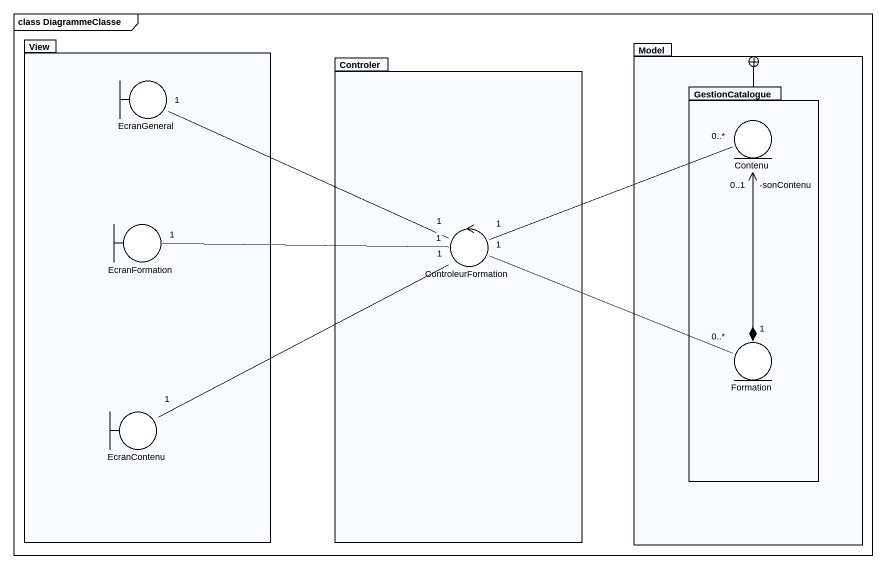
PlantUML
@startuml
mainframe class DiagrammeClasse
package View {
  boundary EcranGeneral
  boundary EcranFormation
  boundary EcranContenu
}
package Model {
  package GestionCatalogue {
    entity Contenu
    entity Formation
  }
}
package Controler {
  control ControleurFormation
}
EcranGeneral "1" -right- "1" ControleurFormation
GestionCatalogue --+ Model
Contenu "-sonContenu\n0..1" <--* "1" Formation
EcranFormation "1" -right- "1" ControleurFormation
ControleurFormation "1" -right- "0..*" Contenu
ControleurFormation "1" -right- "0..*" Formation
EcranContenu "1" -right- "1" ControleurFormation
@enduml
